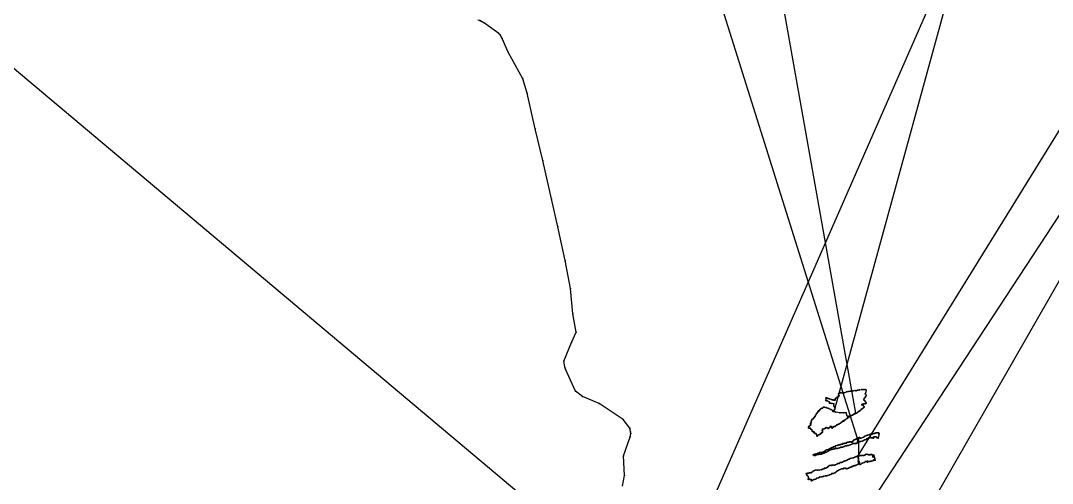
# Model space of a CAD drawing. Header units: metres. Extents: x 534009 to 558760, y 1823984 to 1869097.
# Drawn here: x 541107 to 548092, y 1831548 to 1834683 of the extents above; entities that cross this region are included whole.
import ezdxf

# ---------------------------------------------------------------- set-up
doc = ezdxf.new("R2010")
doc.units = ezdxf.units.M
doc.header["$MEASUREMENT"] = 0
doc.layers.add('Unknown_Line_Type', color=7, linetype='Continuous')
doc.layers.add('Unknown_Point_Feature', color=7, linetype='Continuous')

msp = doc.modelspace()

# ---------------------------------------------------------------- linework, layer by layer
at = {"layer": 'Unknown_Line_Type', "color": 4}
for points in [[(548737.1, 1838156.5, 377.5), (543641.5, 1826532.8, 215.5), (543640.9, 1826535.5, 212.6), (543642.7, 1826535.8, 213.1), (543653.5, 1826531.9, 216.4), (543657.6, 1826531.8, 223.6), (543659.1, 1826531.3, 227), (543659.4, 1826531.2, 232.8), (543659.1, 1826532.4, 231.3), (543658.5, 1826532.3, 230.9), (543655.5, 1826531.1, 229.4), (543660.2, 1826531.2, 228.4), (551988.3, 1839236.7, 419.3)], [(545389.6, 1836254.1, 314.5), (546770.7, 1831855.1, 380.8), (546769.6, 1831851.8, 382.3), (546764, 1831849, 383.7), (546762.6, 1831846.9, 382.7), (546760.6, 1831845.6, 382.7), (546750, 1831843.1, 379.9), (546745.3, 1831839.1, 376), (546740.7, 1831834, 372.6), (546737.9, 1831830.5, 370.2), (546735.5, 1831829.4, 370.2), (546731.8, 1831828.1, 369.8), (546727.9, 1831828.6, 368.3), (546723.6, 1831830.1, 366.4), (546718.6, 1831829.2, 365.9), (546713.1, 1831827.6, 366.4), (546707.5, 1831827.2, 366.9), (546701.2, 1831824.6, 366.9), (546697.8, 1831822.7, 366.9), (546695.9, 1831821.8, 367.4), (546694.5, 1831820.1, 367.4), (546691.2, 1831819.9, 367.4), (546686.5, 1831820.1, 367.8), (546681.7, 1831817.8, 366.9), (546676.2, 1831818, 365), (546670.1, 1831814.5, 364.5), (546667.7, 1831813.2, 364.5), (546660.7, 1831811.8, 362.1), (546654.7, 1831811.2, 357.8), (546654.5, 1831811.3, 356.3), (546648.6, 1831809.5, 357.8), (546645.7, 1831808, 359.7), (546638.8, 1831806.9, 360.1), (546635.7, 1831805.5, 361.1), (546624.7, 1831802, 362.1), (546620.5, 1831798.4, 362.5), (546615, 1831796.8, 362.5), (546611.5, 1831796.4, 364), (546610.3, 1831796.4, 364.5), (546608.1, 1831794.4, 366.4), (546603.8, 1831790.9, 369.8), (546602, 1831791, 370.2), (546596.1, 1831788.7, 373.1), (546591.2, 1831786.8, 374.1), (546587.4, 1831784, 374.1), (546582.2, 1831781.8, 376), (546576.1, 1831778.8, 378.4), (546564.8, 1831776.2, 379.9), (546562.8, 1831775.7, 379.9), (546554.8, 1831769.3, 380.3), (546546.5, 1831763.8, 379.4), (546545.6, 1831762.9, 378.9), (546537.7, 1831759.4, 377.9), (546530.7, 1831757.4, 375.5), (546526.3, 1831757.3, 375), (546518.1, 1831757.1, 374.6), (546515.1, 1831753.5, 375), (546511.4, 1831753.3, 376.5), (546505, 1831752.6, 377.9), (546497.8, 1831748.4, 379.9), (546492.1, 1831747.9, 380.8), (546482.8, 1831745.1, 385.6), (546478.3, 1831744.4, 386.6), (546473.6, 1831742.4, 386.6), (546478.4, 1831737.9, 387.1), (546485.3, 1831737.6, 388), (546494.2, 1831741.3, 388), (546501.3, 1831744.3, 387.5), (546509.5, 1831745, 384.7), (546510, 1831745.2, 384.7), (546516.9, 1831746.2, 383.2), (546526.2, 1831745.9, 384.2), (546531.5, 1831748.4, 383.2), (546538, 1831751, 382.3), (546545.6, 1831752.9, 381.8), (546550.3, 1831754.3, 380.3), (546554.2, 1831757.4, 379.4), (546560.5, 1831759.7, 379.4), (546568.7, 1831764, 378.4), (546575.2, 1831766.5, 378.4), (546581.2, 1831769.9, 378.4), (546587.7, 1831775.4, 377), (546593.5, 1831778.8, 376), (546595.4, 1831778.6, 376), (546599.2, 1831778.2, 376), (546607.3, 1831781, 374.1), (546614.2, 1831781.6, 371.7), (546618.3, 1831782.8, 370.2), (546625.5, 1831786.5, 370.7), (546633.2, 1831784.8, 369.3), (546637.7, 1831785.4, 369.3), (546643.9, 1831787.8, 370.7), (546652, 1831790.1, 370.7), (546659.9, 1831793.1, 369.8), (546663.3, 1831794.1, 366.9), (546669.2, 1831792.9, 364), (546672.4, 1831793.8, 365.9), (546681.4, 1831798.5, 367.4), (546691.3, 1831801.7, 371.7), (546699.4, 1831803.2, 372.6), (546703.8, 1831804.3, 374.6), (546710.6, 1831806, 375.5), (546722.8, 1831808.6, 375.5), (546734.5, 1831813.8, 377.5), (546743.7, 1831817.6, 377), (546748.1, 1831817.9, 377.9), (546750.4, 1831817.4, 377.5), (546754.3, 1831818.4, 380.3), (546754.9, 1831818.8, 380.3), (546757.9, 1831819.4, 380.8), (546763.3, 1831819.5, 381.3), (546768.4, 1831821.5, 383.7), (546769.8, 1831822.5, 384.2), (546772.4, 1831824.4, 385.1), (546774.9, 1831840.6, 385.6), (546776.4, 1831848.5, 384.7), (546772.7, 1831850.4, 384.2), (546774, 1831849, 383.2), (546773.7, 1831854.1, 382.3), (546779.9, 1831853.7, 380.3), (546778.7, 1831854.3, 386.1), (546780.5, 1831855.9, 389.5), (546780.7, 1831853.7, 392.8), (546774.2, 1831852.9, 382.7), (546775.6, 1831852.7, 385.1), (546777.1, 1831852.9, 387.5), (546786.5, 1831857.1, 387.5), (546787.3, 1831858.6, 389.5), (546793.6, 1831854.4, 391.4), (546794.8, 1831854.5, 390.9), (546812.5, 1831861.7, 386.1), (546822.8, 1831868, 381.3), (546834.1, 1831872.6, 378.9), (546840.4, 1831874.5, 377.9), (546853.8, 1831878.3, 377), (546855.3, 1831878.1, 375.5), (546860.4, 1831881.2, 374.6), (546872.6, 1831882.7, 368.8), (546879.4, 1831885.9, 364.5), (546887.5, 1831886.7, 360.6), (546892.8, 1831887.6, 357.8), (546896.3, 1831890.1, 356.8), (546903.7, 1831890.2, 354.9), (546908.4, 1831891.3, 353.4), (546913.9, 1831891.4, 349.1), (546917.3, 1831887.9, 343.8), (546918.6, 1831883.8, 342.9), (546916.1, 1831876.9, 341.9), (546915.9, 1831864.5, 342.4), (546912.4, 1831855.3, 342.9), (546905.9, 1831857.4, 340.4), (546900.7, 1831861.6, 339), (546896.3, 1831864.7, 339), (546891.9, 1831864.7, 342.4), (546885.3, 1831864.4, 346.7), (546881.8, 1831862.2, 351.5), (546882.1, 1831861.9, 354.4), (546880.9, 1831855.5, 356.8), (546879.4, 1831855, 356.3), (546874.8, 1831857.3, 355.8), (546871.2, 1831855.7, 356.8), (546866.7, 1831857.3, 358.7), (546860.8, 1831860.4, 362.1), (546855.1, 1831857.1, 363.5), (546848.1, 1831856.1, 365.4), (546843.5, 1831852, 367.8), (546836.4, 1831849.3, 370.2), (546830.3, 1831846.5, 373.6), (546822.9, 1831843.9, 376), (546813.4, 1831839.1, 375.5), (546803.4, 1831834.8, 377.9), (546793.6, 1831831, 380.3), (546784.9, 1831828.9, 382.7), (546782.8, 1831828, 383.2), (546774.2, 1831825.1, 384.2), (546773.9, 1831827.4, 385.1), (546774.1, 1831845.6, 388), (546777.7, 1831855.5, 388.5), (546780.2, 1831851.7, 389.5), (546780.5, 1831849.3, 389.5), (546779, 1831734.8, 386.1), (546774.8, 1831733.2, 388), (546767.9, 1831729.3, 387.1), (546764.5, 1831729.5, 388.5), (546754.8, 1831725.7, 389), (546746.4, 1831721.2, 388), (546733.2, 1831720.1, 386.6), (546722.3, 1831716.2, 385.6), (546716.3, 1831713.4, 382.7), (546714.4, 1831713.3, 382.7), (546705.6, 1831708.9, 379.4), (546698.8, 1831703.5, 378.4), (546688.7, 1831701.8, 375.5), (546681.5, 1831697.9, 375), (546670.3, 1831692.5, 371.2), (546663.9, 1831690, 368.8), (546658.4, 1831689.3, 367.4), (546647.7, 1831683.2, 372.2), (546640.6, 1831682.2, 374.1), (546633.8, 1831677.8, 376), (546623, 1831673.1, 375.5), (546617, 1831671.3, 374.1), (546608.4, 1831671.4, 372.6), (546603.2, 1831672.5, 369.8), (546599.3, 1831671.5, 366.9), (546593.9, 1831669, 365.4), (546583.6, 1831668.3, 364), (546575, 1831662.3, 365.4), (546570.3, 1831657.8, 367.4), (546563.2, 1831653.2, 371.2), (546556.6, 1831651.2, 373.6), (546549, 1831650.3, 374.6), (546544.9, 1831647.7, 375.5), (546536.7, 1831644.2, 377.5), (546530.2, 1831642.4, 378.4), (546527.5, 1831639.9, 379.4), (546513.5, 1831638, 381.3), (546499.3, 1831637.3, 380.8), (546485.5, 1831637.3, 376.5), (546476.7, 1831634.1, 375.5), (546467.7, 1831626.4, 374.6), (546457.9, 1831620.1, 373.6), (546456.3, 1831619.2, 374.1), (546447, 1831619.4, 373.6), (546441, 1831618.1, 372.6), (546435.7, 1831617.7, 369.3), (546430, 1831616.2, 365), (546426.4, 1831615.2, 364), (546426, 1831612.7, 362.5), (546429.8, 1831607.3, 362.1), (546432.5, 1831601.5, 361.1), (546437.7, 1831595, 361.6), (546440.4, 1831586.3, 357.8), (546437.9, 1831577.9, 354.9), (546442.5, 1831574.3, 355.8), (546447.7, 1831576.3, 358.2), (546455.5, 1831575.2, 360.1), (546458.5, 1831575.6, 359.7), (546460.3, 1831566.6, 362.1), (546465.4, 1831568.3, 362.1), (546472.5, 1831571.4, 358.2), (546479.1, 1831573.8, 352.5), (546487.3, 1831577.8, 350.5), (546497, 1831582.8, 348.6), (546509.2, 1831586, 345.7), (546512.4, 1831589.1, 347.2), (546518.6, 1831592, 349.1), (546530.8, 1831592.4, 350.5), (546540.6, 1831594.9, 360.6), (546544.7, 1831596.5, 362.5), (546555.2, 1831599.3, 364), (546563.2, 1831599.4, 364), (546571.5, 1831602.3, 363), (546582.4, 1831607.3, 362.1), (546592.8, 1831609.4, 360.6), (546599.1, 1831615.2, 357.3), (546605, 1831615.3, 353.4), (546608.5, 1831614.2, 351), (546618.4, 1831619.5, 349.6), (546624.7, 1831622, 348.1), (546630.3, 1831628, 348.6), (546637.4, 1831633.8, 349.6), (546648.9, 1831639.2, 348.1), (546655.1, 1831642.4, 346.2), (546664.5, 1831645.8, 343.8), (546673.2, 1831647.1, 343.8), (546680, 1831649.6, 350.1), (546681.2, 1831651.4, 353.4), (546689.2, 1831650.3, 354.4), (546692.6, 1831648.9, 357.3), (546700.7, 1831645.8, 360.6), (546703.8, 1831648.5, 364.5), (546706, 1831650.2, 365.4), (546710.7, 1831650.5, 368.3), (546716.7, 1831654.2, 370.7), (546721.6, 1831655.2, 371.7), (546727.4, 1831659.1, 372.6), (546732.1, 1831661.4, 374.1), (546735.4, 1831663.2, 377.5), (546739.8, 1831663.6, 380.8), (546745.7, 1831666.4, 380.3), (546749.7, 1831666.3, 380.8), (546753.6, 1831668.6, 385.1), (546759, 1831670.2, 389), (546763.7, 1831672.7, 391.4), (546771.6, 1831675.7, 392.8), (546778.2, 1831679.4, 395.2), (546781.8, 1831683.5, 396.2), (546781.1, 1831685.4, 396.2), (546778.3, 1831696.5, 394.3), (546779.3, 1831710.7, 393.8), (546778.3, 1831723.1, 394.3), (546777.5, 1831733.5, 394.3), (546777.1, 1831734.1, 394.3), (546776.6, 1831733.9, 395.7), (546776.8, 1831734.1, 394.8), (546775.4, 1831734.6, 390), (546780.9, 1831733.6, 387.5), (546780.7, 1831733.6, 386.6), (546779.7, 1831732.9, 388), (546778.2, 1831722, 388.5), (546778.7, 1831718.4, 388.5), (546778.4, 1831704.7, 389.5), (546779.8, 1831700.1, 391.4), (546780.2, 1831698, 392.4), (546783.1, 1831694.7, 393.3), (546785.8, 1831688.5, 394.8), (546785.6, 1831685.2, 395.7), (546787.8, 1831676.8, 397.6), (546790.2, 1831677.1, 397.2), (546804.5, 1831684.4, 395.2), (546816.9, 1831688.8, 393.3), (546827.4, 1831695.6, 389), (546834.6, 1831697.6, 386.1), (546840.9, 1831699.3, 382.7), (546841.4, 1831692.8, 378.9), (546845.5, 1831696.5, 378.9), (546849.1, 1831696.8, 378.4), (546852.7, 1831697.2, 376), (546855.9, 1831697.4, 372.2), (546862.5, 1831697.8, 370.7), (546864.9, 1831699.7, 368.8), (546868.6, 1831699.5, 367.4), (546876.8, 1831701.3, 363), (546880.2, 1831704.9, 359.7), (546884.3, 1831706.8, 356.8), (546887.3, 1831704.9, 356.8), (546891.9, 1831705.6, 356.3), (546889.1, 1831712.3, 353.9), (546889.9, 1831717.4, 345.7), (546887.6, 1831724.5, 341.4), (546882.7, 1831731, 340.9), (546877.7, 1831730.7, 340), (546880, 1831732.3, 342.4), (546885.3, 1831729.9, 347.2), (546879.6, 1831732.4, 353.9), (546875.8, 1831728.4, 351), (546877, 1831729.4, 352.5), (546881.8, 1831730.8, 354.9), (546883.6, 1831733, 357.8), (546885, 1831733.7, 362.5), (546886.3, 1831733.2, 363), (546884.3, 1831738.8, 355.8), (546879.2, 1831739.8, 351), (546874.7, 1831740.5, 348.6), (546873.3, 1831740.5, 348.6), (546870.5, 1831743.4, 350.1), (546865.8, 1831743.3, 351), (546862.6, 1831744, 356.3), (546858.7, 1831741.9, 362.1), (546853.6, 1831740.8, 364), (546848.7, 1831742.1, 365), (546843, 1831743.2, 366.4), (546835.1, 1831745.1, 368.8), (546826.7, 1831742.9, 371.2), (546821.9, 1831738.8, 370.7), (546815.7, 1831738, 370.7), (546808.4, 1831737.3, 372.6), (546799, 1831737.4, 373.1), (546793.2, 1831738.1, 374.1), (546787.4, 1831736.8, 376), (546781, 1831734.2, 377.9), (546777.2, 1831734.6, 381.8), (546778.2, 1831737.1, 387.5), (546779.2, 1831740, 390), (546779.4, 1831740, 390.4), (551346.3, 1839129.8, 390.9)], [(551587.3, 1838947.1, 405.8), (544612.4, 1826763.6, 290.9)], [(553226.6, 1824122.8, 425), (536326.1, 1838340.2, 207.8)], [(546034.7, 1836102.1, 309.2), (546758.7, 1832023.2, 300.1), (546688.1, 1831978.2, 377.9), (546681.2, 1831975, 377), (546680, 1831970.7, 376), (546675.2, 1831968.6, 374.1), (546672.4, 1831969.2, 373.6), (546667.8, 1831966.1, 371.7), (546663.3, 1831962, 369.8), (546658.7, 1831957, 368.3), (546649.4, 1831950.9, 365), (546646.8, 1831949, 364.5), (546645.4, 1831949.9, 363.5), (546639.4, 1831946.3, 362.1), (546636.2, 1831945.6, 361.1), (546632.5, 1831944.1, 359.2), (546625.7, 1831938, 355.8), (546618.5, 1831933.7, 352.5), (546612.7, 1831932.5, 350.1), (546609.4, 1831930.3, 348.6), (546607.6, 1831928.5, 348.1), (546600.4, 1831923.4, 346.2), (546597.4, 1831926, 345.2), (546596, 1831934.4, 345.7), (546587.9, 1831932.8, 343.3), (546580.6, 1831924.3, 340.4), (546573.7, 1831919.5, 338), (546571.1, 1831922.8, 339.5), (546567.4, 1831924.1, 340.4), (546566.5, 1831924.6, 340.4), (546561.4, 1831925.8, 339.5), (546557.2, 1831925.6, 338), (546556.4, 1831921.5, 335.2), (546551.6, 1831921.1, 333.2), (546546.9, 1831918.4, 332.8), (546545.2, 1831918, 332.8), (546536.6, 1831914.6, 332.8), (546534.6, 1831911.4, 332.8), (546533.9, 1831906.7, 331.3), (546534.8, 1831906.2, 329.9), (546534.6, 1831899.9, 332.3), (546536.2, 1831895.8, 335.6), (546528.9, 1831890.7, 334.7), (546528.2, 1831889.4, 335.2), (546524.4, 1831886.5, 333.7), (546519.4, 1831882.7, 331.8), (546515.5, 1831879.1, 333.7), (546510.4, 1831877, 336.1), (546502.2, 1831871.4, 341.4), (546498.9, 1831867.1, 343.8), (546496.7, 1831869.8, 347.2), (546495.6, 1831878.6, 348.6), (546493.5, 1831883.1, 345.2), (546486.9, 1831885.3, 344.8), (546483.4, 1831888.2, 343.8), (546481.3, 1831891.9, 345.2), (546475.4, 1831893.4, 344.3), (546476.2, 1831898.1, 342.4), (546473.1, 1831899.5, 341.4), (546466.6, 1831901.2, 342.9), (546462.6, 1831910.1, 341.9), (546456.3, 1831916.3, 340.4), (546455.4, 1831920.8, 340.9), (546451.2, 1831922, 339.5), (546446.2, 1831922.1, 339), (546440.9, 1831924.8, 339), (546440.5, 1831929.3, 337.1), (546444.6, 1831936.4, 331.8), (546453.3, 1831939.3, 326.5), (546454.8, 1831944.1, 322.2), (546455.7, 1831945.4, 320.7), (546453.4, 1831951.6, 319.8), (546455.5, 1831956.5, 323.6), (546459.7, 1831959.4, 326), (546459, 1831965.5, 325.5), (546461.2, 1831974.2, 328), (546463.6, 1831977.5, 331.3), (546466.5, 1831984, 333.7), (546473.5, 1831985.2, 335.6), (546476.6, 1831992.6, 337.1), (546480.8, 1831996.9, 338), (546481, 1831997.9, 338.5), (546486.2, 1832003.6, 339.5), (546487.4, 1832008.2, 340.9), (546492.9, 1832016.3, 343.3), (546498.1, 1832022.1, 347.2), (546502.6, 1832027.3, 350.1), (546507.4, 1832034.6, 350.5), (546508.4, 1832038.8, 351), (546512.3, 1832040.1, 353.9), (546515.8, 1832043.7, 355.3), (546519.7, 1832048.3, 357.3), (546525, 1832052.5, 360.1), (546531.9, 1832056.7, 361.6), (546535.9, 1832058.6, 362.1), (546542.9, 1832065.5, 363.5), (546547.8, 1832065, 364), (546557.6, 1832062.5, 366.4), (546561.6, 1832062.2, 367.4), (546565.3, 1832061.1, 367.8), (546579.4, 1832055.9, 369.8), (546592.6, 1832049, 373.6), (546605.6, 1832041.9, 376.5), (546608.4, 1832041.2, 377.5), (546620.2, 1832051, 374.1), (546621.1, 1832060.5, 369.8), (546613.4, 1832073.6, 365.4), (546611.7, 1832086, 363.5), (546598.2, 1832090.2, 362.5), (546589.2, 1832090.6, 360.6), (546584.9, 1832091.4, 360.1), (546582.7, 1832092.7, 359.7), (546581.1, 1832100.2, 357.8), (546567.6, 1832107.9, 355.8), (546565.6, 1832108.1, 355.3), (546559.3, 1832110.3, 353.4), (546560.2, 1832121, 351), (546559.1, 1832125.5, 349.6), (546560.2, 1832128.5, 348.6), (546566, 1832127.8, 345.7), (546571.7, 1832124.3, 347.6), (546574.3, 1832124.1, 347.6), (546583.5, 1832120.2, 349.1), (546595.8, 1832116.2, 352.5), (546602.6, 1832115.3, 354.4), (546608.6, 1832114.3, 355.3), (546611.8, 1832111.8, 355.8), (546618.7, 1832111.7, 355.8), (546622.6, 1832113.7, 355.8), (546622.5, 1832119.5, 355.3), (546626.1, 1832126.2, 357.8), (546634.9, 1832131.8, 360.1), (546640.7, 1832136.2, 361.6), (546648, 1832142.1, 362.5), (546643.8, 1832155.5, 360.6), (546648.7, 1832158.1, 359.7), (546652.2, 1832163.1, 358.7), (546656.9, 1832161.6, 358.2), (546660.6, 1832162.6, 357.8), (546671.2, 1832162.5, 357.8), (546683.5, 1832161.4, 357.8), (546697.6, 1832168.9, 358.2), (546710, 1832170.2, 359.7), (546722.7, 1832172.2, 359.2), (546730.4, 1832172.8, 358.7), (546743, 1832175, 357.8), (546756.9, 1832177.5, 356.3), (546764.7, 1832175.8, 352.5), (546772, 1832179.1, 349.1), (546777.9, 1832180.2, 346.7), (546785.3, 1832181.5, 347.6), (546801, 1832184.2, 346.7), (546814.6, 1832184, 344.8), (546824.6, 1832184.8, 340), (546830.8, 1832179.9, 338), (546829.3, 1832166.6, 334.2), (546824.9, 1832154.3, 332.8), (546831.9, 1832146.8, 331.8), (546828.3, 1832137.9, 331.3), (546823.8, 1832131.2, 330.8), (546818.6, 1832123.8, 332.3), (546815.9, 1832114.2, 334.7), (546817.2, 1832112, 335.2), (546824.9, 1832104.6, 333.2), (546825.2, 1832101.9, 332.8), (546830.6, 1832090.7, 333.7), (546825.7, 1832087.3, 333.2), (546814.8, 1832086, 335.2), (546806.9, 1832084.3, 339), (546801.8, 1832082.3, 340), (546802.6, 1832079.7, 340.9), (546809.8, 1832078.7, 342.4), (546816.1, 1832069.8, 343.8), (546817.3, 1832066.4, 343.3), (546812.7, 1832059.7, 344.3), (546805.4, 1832054.2, 345.7), (546799.7, 1832050.1, 348.6), (546793.4, 1832044.5, 351.5), (546787.9, 1832040.6, 355.3), (546784, 1832036.6, 359.2), (546778.1, 1832032.5, 362.1), (546772, 1832028.4, 365.4), (546766.3, 1832023.9, 368.3), (546759.6, 1832021.4, 370.7), (546753.9, 1832019.1, 375), (546746.3, 1832014.2, 377.9), (546738.1, 1832010.9, 378.9), (546728.2, 1832008.3, 379.4), (546716.7, 1832003.9, 377.5), (546715.5, 1832002.2, 377.5), (546707.8, 1831991.6, 380.3), (546705.3, 1831991.3, 382.7), (546705.8, 1831989.8, 383.2), (546708.3, 1831997.8, 384.2), (546706.9, 1832000.7, 384.2), (546700.2, 1832009.5, 382.7), (546695.8, 1832027.1, 380.3), (546677, 1832027, 380.3), (546652.9, 1832025.3, 380.8), (546625.9, 1832029.9, 379.4), (546607.2, 1832037.7, 377.9), (546605.9, 1832037.5, 377.9), (546607.4, 1832036.2, 378.4), (546610.6, 1832036.2, 378.4), (546612.6, 1832036.2, 377.9), (546614.9, 1832037.7, 379.4), (546616, 1832035.9, 377.9), (546615.6, 1832034.8, 379.9), (546614.5, 1832034.8, 382.3), (548277.7, 1838097.1, 378.4)], [(545181, 1831530.1, 218.8), (545195.3, 1831600.7, 218.8), (545189.5, 1831734.8, 219.8), (545234.2, 1831863.4, 222.2), (545237.1, 1831886.7, 223.2), (545236.6, 1831898.4, 223.6), (545234.3, 1831910.1, 224.1), (545230.8, 1831921.6, 224.6), (545187.1, 1831980.4, 225.6), (545023.2, 1832088.8, 227), (544910.2, 1832136.2, 228), (544862.4, 1832173.9, 228.4), (544795.4, 1832322.2, 229.4), (544790.8, 1832335.7, 229.4), (544785.1, 1832375.1, 229.4), (544836.9, 1832502.4, 228.9), (544868.6, 1832571.5, 228.9), (544845.3, 1832695.6, 227.5), (544830, 1832868.8, 228.4), (544792.3, 1833058.5, 228.4), (544742.8, 1833286.8, 226.1), (544699.8, 1833476.6, 228), (544641.2, 1833736.4, 228.9), (544591.2, 1833949.9, 228.9), (544535.3, 1834191.7, 230.9), (544506.6, 1834288.7, 231.3), (544406.8, 1834469, 234.2), (544367.8, 1834561.5, 235.7), (544353.4, 1834586.3, 236.1), (544344, 1834595.7, 236.6), (544239.9, 1834669.9, 236.6), (544227.9, 1834676.7, 236.6), (544215.2, 1834682.6, 236.6), (544202.8, 1834686.3, 237.1)]]:
    msp.add_polyline3d(points, dxfattribs=at)
at = {"layer": 'Unknown_Point_Feature'}
for p in [(544215.2, 1834682.6, 236.6), (544227.9, 1834676.7, 236.6), (544239.9, 1834669.9, 236.6), (544344, 1834595.7, 236.6), (544353.4, 1834586.3, 236.1), (544367.8, 1834561.5, 235.7), (544406.8, 1834469, 234.2), (544506.6, 1834288.7, 231.3), (544535.3, 1834191.7, 230.9), (544591.2, 1833949.9, 228.9), (544641.2, 1833736.4, 228.9), (544699.8, 1833476.6, 228), (544742.8, 1833286.8, 226.1), (544792.3, 1833058.5, 228.4), (544830, 1832868.8, 228.4), (544845.3, 1832695.6, 227.5), (544868.6, 1832571.5, 228.9), (544836.9, 1832502.4, 228.9), (544785.1, 1832375.1, 229.4), (544790.8, 1832335.7, 229.4), (544795.4, 1832322.2, 229.4), (544862.4, 1832173.9, 228.4), (546643.8, 1832155.5, 360.6), (546648, 1832142.1, 362.5), (546648.7, 1832158.1, 359.7), (546652.2, 1832163.1, 358.7), (546656.9, 1832161.6, 358.2), (546660.6, 1832162.6, 357.8), (546671.2, 1832162.5, 357.8), (546683.5, 1832161.4, 357.8), (546697.6, 1832168.9, 358.2), (546710, 1832170.2, 359.7), (546722.7, 1832172.2, 359.2), (546730.4, 1832172.8, 358.7), (546743, 1832175, 357.8), (546756.9, 1832177.5, 356.3), (546764.7, 1832175.8, 352.5), (546772, 1832179.1, 349.1), (546777.9, 1832180.2, 346.7), (546785.3, 1832181.5, 347.6), (546801, 1832184.2, 346.7), (546814.6, 1832184, 344.8), (546824.6, 1832184.8, 340), (546824.9, 1832154.3, 332.8), (546828.3, 1832137.9, 331.3), (546829.3, 1832166.6, 334.2), (546830.8, 1832179.9, 338), (546831.9, 1832146.8, 331.8), (544910.2, 1832136.2, 228), (545023.2, 1832088.8, 227), (546559.1, 1832125.5, 349.6), (546559.3, 1832110.3, 353.4), (546560.2, 1832128.5, 348.6), (546560.2, 1832121, 351), (546565.6, 1832108.1, 355.3), (546566, 1832127.8, 345.7), (546567.6, 1832107.9, 355.8), (546571.7, 1832124.3, 347.6), (546574.3, 1832124.1, 347.6), (546581.1, 1832100.2, 357.8), (546582.7, 1832092.7, 359.7), (546583.5, 1832120.2, 349.1), (546584.9, 1832091.4, 360.1), (546589.2, 1832090.6, 360.6), (546595.8, 1832116.2, 352.5), (546598.2, 1832090.2, 362.5), (546602.6, 1832115.3, 354.4), (546608.6, 1832114.3, 355.3), (546611.7, 1832086, 363.5), (546611.8, 1832111.8, 355.8), (546613.4, 1832073.6, 365.4), (546618.7, 1832111.7, 355.8), (546622.5, 1832119.5, 355.3), (546622.6, 1832113.7, 355.8), (546626.1, 1832126.2, 357.8), (546634.9, 1832131.8, 360.1), (546640.7, 1832136.2, 361.6), (546801.8, 1832082.3, 340), (546802.6, 1832079.7, 340.9), (546806.9, 1832084.3, 339), (546809.8, 1832078.7, 342.4), (546814.8, 1832086, 335.2), (546815.9, 1832114.2, 334.7), (546816.1, 1832069.8, 343.8), (546817.2, 1832112, 335.2), (546818.6, 1832123.8, 332.3), (546823.8, 1832131.2, 330.8), (546824.9, 1832104.6, 333.2), (546825.2, 1832101.9, 332.8), (546825.7, 1832087.3, 333.2), (546830.6, 1832090.7, 333.7), (546480.8, 1831996.9, 338), (546481, 1831997.9, 338.5), (546486.2, 1832003.6, 339.5), (546487.4, 1832008.2, 340.9), (546492.9, 1832016.3, 343.3), (546498.1, 1832022.1, 347.2), (546502.6, 1832027.3, 350.1), (546507.4, 1832034.6, 350.5), (546508.4, 1832038.8, 351), (546512.3, 1832040.1, 353.9), (546515.8, 1832043.7, 355.3), (546519.7, 1832048.3, 357.3), (546525, 1832052.5, 360.1), (546531.9, 1832056.7, 361.6), (546535.9, 1832058.6, 362.1), (546542.9, 1832065.5, 363.5), (546547.8, 1832065, 364), (546557.6, 1832062.5, 366.4), (546561.6, 1832062.2, 367.4), (546565.3, 1832061.1, 367.8), (546579.4, 1832055.9, 369.8), (546592.6, 1832049, 373.6), (546605.6, 1832041.9, 376.5), (546605.9, 1832037.5, 377.9), (546607.2, 1832037.7, 377.9), (546607.4, 1832036.2, 378.4), (546608.4, 1832041.2, 377.5), (546610.6, 1832036.2, 378.4), (546612.6, 1832036.2, 377.9), (546614.5, 1832034.8, 382.3), (546614.9, 1832037.7, 379.4), (546615.6, 1832034.8, 379.9), (546616, 1832035.9, 377.9), (546620.2, 1832051, 374.1), (546621.1, 1832060.5, 369.8), (546625.9, 1832029.9, 379.4), (546652.9, 1832025.3, 380.8), (546677, 1832027, 380.3), (546695.8, 1832027.1, 380.3), (546700.2, 1832009.5, 382.7), (546706.9, 1832000.7, 384.2), (546708.3, 1831997.8, 384.2), (546715.5, 1832002.2, 377.5), (546716.7, 1832003.9, 377.5), (546728.2, 1832008.3, 379.4), (546738.1, 1832010.9, 378.9), (546746.3, 1832014.2, 377.9), (546753.9, 1832019.1, 375), (546758.7, 1832023.2, 300.1), (546759.6, 1832021.4, 370.7), (546766.3, 1832023.9, 368.3), (546772, 1832028.4, 365.4), (546778.1, 1832032.5, 362.1), (546784, 1832036.6, 359.2), (546787.9, 1832040.6, 355.3), (546793.4, 1832044.5, 351.5), (546799.7, 1832050.1, 348.6), (546805.4, 1832054.2, 345.7), (546812.7, 1832059.7, 344.3), (546817.3, 1832066.4, 343.3), (545187.1, 1831980.4, 225.6), (546440.5, 1831929.3, 337.1), (546444.6, 1831936.4, 331.8), (546453.3, 1831939.3, 326.5), (546453.4, 1831951.6, 319.8), (546454.8, 1831944.1, 322.2), (546455.5, 1831956.5, 323.6), (546455.7, 1831945.4, 320.7), (546459, 1831965.5, 325.5), (546459.7, 1831959.4, 326), (546461.2, 1831974.2, 328), (546463.6, 1831977.5, 331.3), (546466.5, 1831984, 333.7), (546473.5, 1831985.2, 335.6), (546476.6, 1831992.6, 337.1), (546587.9, 1831932.8, 343.3), (546596, 1831934.4, 345.7), (546607.6, 1831928.5, 348.1), (546609.4, 1831930.3, 348.6), (546612.7, 1831932.5, 350.1), (546618.5, 1831933.7, 352.5), (546625.7, 1831938, 355.8), (546632.5, 1831944.1, 359.2), (546636.2, 1831945.6, 361.1), (546639.4, 1831946.3, 362.1), (546645.4, 1831949.9, 363.5), (546646.8, 1831949, 364.5), (546649.4, 1831950.9, 365), (546658.7, 1831957, 368.3), (546663.3, 1831962, 369.8), (546667.8, 1831966.1, 371.7), (546672.4, 1831969.2, 373.6), (546675.2, 1831968.6, 374.1), (546680, 1831970.7, 376), (546681.2, 1831975, 377), (546688.1, 1831978.2, 377.9), (546705.3, 1831991.3, 382.7), (546705.8, 1831989.8, 383.2), (546707.8, 1831991.6, 380.3), (545230.8, 1831921.6, 224.6), (545234.2, 1831863.4, 222.2), (545234.3, 1831910.1, 224.1), (545236.6, 1831898.4, 223.6), (545237.1, 1831886.7, 223.2), (546440.9, 1831924.8, 339), (546446.2, 1831922.1, 339), (546451.2, 1831922, 339.5), (546455.4, 1831920.8, 340.9), (546456.3, 1831916.3, 340.4), (546462.6, 1831910.1, 341.9), (546466.6, 1831901.2, 342.9), (546473.1, 1831899.5, 341.4), (546475.4, 1831893.4, 344.3), (546476.2, 1831898.1, 342.4), (546481.3, 1831891.9, 345.2), (546483.4, 1831888.2, 343.8), (546486.9, 1831885.3, 344.8), (546493.5, 1831883.1, 345.2), (546495.6, 1831878.6, 348.6), (546496.7, 1831869.8, 347.2), (546498.9, 1831867.1, 343.8), (546502.2, 1831871.4, 341.4), (546510.4, 1831877, 336.1), (546515.5, 1831879.1, 333.7), (546519.4, 1831882.7, 331.8), (546524.4, 1831886.5, 333.7), (546528.2, 1831889.4, 335.2), (546528.9, 1831890.7, 334.7), (546533.9, 1831906.7, 331.3), (546534.6, 1831911.4, 332.8), (546534.6, 1831899.9, 332.3), (546534.8, 1831906.2, 329.9), (546536.2, 1831895.8, 335.6), (546536.6, 1831914.6, 332.8), (546545.2, 1831918, 332.8), (546546.9, 1831918.4, 332.8), (546551.6, 1831921.1, 333.2), (546556.4, 1831921.5, 335.2), (546557.2, 1831925.6, 338), (546561.4, 1831925.8, 339.5), (546566.5, 1831924.6, 340.4), (546567.4, 1831924.1, 340.4), (546571.1, 1831922.8, 339.5), (546573.7, 1831919.5, 338), (546580.6, 1831924.3, 340.4), (546597.4, 1831926, 345.2), (546600.4, 1831923.4, 346.2), (546787.3, 1831858.6, 389.5), (546812.5, 1831861.7, 386.1), (546822.8, 1831868, 381.3), (546834.1, 1831872.6, 378.9), (546840.4, 1831874.5, 377.9), (546853.8, 1831878.3, 377), (546855.3, 1831878.1, 375.5), (546860.4, 1831881.2, 374.6), (546860.8, 1831860.4, 362.1), (546866.7, 1831857.3, 358.7), (546872.6, 1831882.7, 368.8), (546874.8, 1831857.3, 355.8), (546879.4, 1831885.9, 364.5), (546881.8, 1831862.2, 351.5), (546882.1, 1831861.9, 354.4), (546885.3, 1831864.4, 346.7), (546887.5, 1831886.7, 360.6), (546891.9, 1831864.7, 342.4), (546892.8, 1831887.6, 357.8), (546896.3, 1831890.1, 356.8), (546896.3, 1831864.7, 339), (546900.7, 1831861.6, 339), (546903.7, 1831890.2, 354.9), (546905.9, 1831857.4, 340.4), (546908.4, 1831891.3, 353.4), (546913.9, 1831891.4, 349.1), (546915.9, 1831864.5, 342.4), (546916.1, 1831876.9, 341.9), (546917.3, 1831887.9, 343.8), (546918.6, 1831883.8, 342.9), (546596.1, 1831788.7, 373.1), (546602, 1831791, 370.2), (546603.8, 1831790.9, 369.8), (546608.1, 1831794.4, 366.4), (546610.3, 1831796.4, 364.5), (546611.5, 1831796.4, 364), (546615, 1831796.8, 362.5), (546620.5, 1831798.4, 362.5), (546624.7, 1831802, 362.1), (546635.7, 1831805.5, 361.1), (546638.8, 1831806.9, 360.1), (546643.9, 1831787.8, 370.7), (546645.7, 1831808, 359.7), (546648.6, 1831809.5, 357.8), (546652, 1831790.1, 370.7), (546654.5, 1831811.3, 356.3), (546654.7, 1831811.2, 357.8), (546659.9, 1831793.1, 369.8), (546660.7, 1831811.8, 362.1), (546663.3, 1831794.1, 366.9), (546667.7, 1831813.2, 364.5), (546669.2, 1831792.9, 364), (546670.1, 1831814.5, 364.5), (546672.4, 1831793.8, 365.9), (546676.2, 1831818, 365), (546681.4, 1831798.5, 367.4), (546681.7, 1831817.8, 366.9), (546686.5, 1831820.1, 367.8), (546691.2, 1831819.9, 367.4), (546691.3, 1831801.7, 371.7), (546694.5, 1831820.1, 367.4), (546695.9, 1831821.8, 367.4), (546697.8, 1831822.7, 366.9), (546699.4, 1831803.2, 372.6), (546701.2, 1831824.6, 366.9), (546703.8, 1831804.3, 374.6), (546707.5, 1831827.2, 366.9), (546710.6, 1831806, 375.5), (546713.1, 1831827.6, 366.4), (546718.6, 1831829.2, 365.9), (546722.8, 1831808.6, 375.5), (546723.6, 1831830.1, 366.4), (546727.9, 1831828.6, 368.3), (546731.8, 1831828.1, 369.8), (546734.5, 1831813.8, 377.5), (546735.5, 1831829.4, 370.2), (546737.9, 1831830.5, 370.2), (546740.7, 1831834, 372.6), (546743.7, 1831817.6, 377), (546745.3, 1831839.1, 376), (546748.1, 1831817.9, 377.9), (546750, 1831843.1, 379.9), (546750.4, 1831817.4, 377.5), (546754.3, 1831818.4, 380.3), (546754.9, 1831818.8, 380.3), (546757.9, 1831819.4, 380.8), (546760.6, 1831845.6, 382.7), (546762.6, 1831846.9, 382.7), (546763.3, 1831819.5, 381.3), (546764, 1831849, 383.7), (546768.4, 1831821.5, 383.7), (546769.6, 1831851.8, 382.3), (546769.8, 1831822.5, 384.2), (546770.7, 1831855.1, 380.8), (546772.4, 1831824.4, 385.1), (546772.7, 1831850.4, 384.2), (546773.7, 1831854.1, 382.3), (546773.9, 1831827.4, 385.1), (546774, 1831849, 383.2), (546774.1, 1831845.6, 388), (546774.2, 1831852.9, 382.7), (546774.2, 1831825.1, 384.2), (546774.9, 1831840.6, 385.6), (546775.6, 1831852.7, 385.1), (546776.4, 1831848.5, 384.7), (546777.1, 1831852.9, 387.5), (546777.7, 1831855.5, 388.5), (546778.7, 1831854.3, 386.1), (546779.9, 1831853.7, 380.3), (546780.2, 1831851.7, 389.5), (546780.5, 1831855.9, 389.5), (546780.5, 1831849.3, 389.5), (546780.7, 1831853.7, 392.8), (546782.8, 1831828, 383.2), (546784.9, 1831828.9, 382.7), (546786.5, 1831857.1, 387.5), (546793.6, 1831854.4, 391.4), (546793.6, 1831831, 380.3), (546794.8, 1831854.5, 390.9), (546803.4, 1831834.8, 377.9), (546813.4, 1831839.1, 375.5), (546822.9, 1831843.9, 376), (546830.3, 1831846.5, 373.6), (546836.4, 1831849.3, 370.2), (546843.5, 1831852, 367.8), (546848.1, 1831856.1, 365.4), (546855.1, 1831857.1, 363.5), (546871.2, 1831855.7, 356.8), (546879.4, 1831855, 356.3), (546880.9, 1831855.5, 356.8), (546912.4, 1831855.3, 342.9), (545189.5, 1831734.8, 219.8), (546473.6, 1831742.4, 386.6), (546478.3, 1831744.4, 386.6), (546478.4, 1831737.9, 387.1), (546482.8, 1831745.1, 385.6), (546485.3, 1831737.6, 388), (546492.1, 1831747.9, 380.8), (546494.2, 1831741.3, 388), (546497.8, 1831748.4, 379.9), (546501.3, 1831744.3, 387.5), (546505, 1831752.6, 377.9), (546509.5, 1831745, 384.7), (546510, 1831745.2, 384.7), (546511.4, 1831753.3, 376.5), (546515.1, 1831753.5, 375), (546516.9, 1831746.2, 383.2), (546518.1, 1831757.1, 374.6), (546526.2, 1831745.9, 384.2), (546526.3, 1831757.3, 375), (546530.7, 1831757.4, 375.5), (546531.5, 1831748.4, 383.2), (546537.7, 1831759.4, 377.9), (546538, 1831751, 382.3), (546545.6, 1831762.9, 378.9), (546545.6, 1831752.9, 381.8), (546546.5, 1831763.8, 379.4), (546550.3, 1831754.3, 380.3), (546554.2, 1831757.4, 379.4), (546554.8, 1831769.3, 380.3), (546560.5, 1831759.7, 379.4), (546562.8, 1831775.7, 379.9), (546564.8, 1831776.2, 379.9), (546568.7, 1831764, 378.4), (546575.2, 1831766.5, 378.4), (546576.1, 1831778.8, 378.4), (546581.2, 1831769.9, 378.4), (546582.2, 1831781.8, 376), (546587.4, 1831784, 374.1), (546587.7, 1831775.4, 377), (546591.2, 1831786.8, 374.1), (546593.5, 1831778.8, 376), (546595.4, 1831778.6, 376), (546599.2, 1831778.2, 376), (546607.3, 1831781, 374.1), (546614.2, 1831781.6, 371.7), (546618.3, 1831782.8, 370.2), (546625.5, 1831786.5, 370.7), (546633.2, 1831784.8, 369.3), (546637.7, 1831785.4, 369.3), (546733.2, 1831720.1, 386.6), (546746.4, 1831721.2, 388), (546754.8, 1831725.7, 389), (546764.5, 1831729.5, 388.5), (546767.9, 1831729.3, 387.1), (546774.8, 1831733.2, 388), (546775.4, 1831734.6, 390), (546776.6, 1831733.9, 395.7), (546776.8, 1831734.1, 394.8), (546777.1, 1831734.1, 394.3), (546777.2, 1831734.6, 381.8), (546777.5, 1831733.5, 394.3), (546778.2, 1831737.1, 387.5), (546778.2, 1831722, 388.5), (546778.3, 1831723.1, 394.3), (546778.7, 1831718.4, 388.5), (546779, 1831734.8, 386.1), (546779.2, 1831740, 390), (546779.4, 1831740, 390.4), (546779.7, 1831732.9, 388), (546780.7, 1831733.6, 386.6), (546780.9, 1831733.6, 387.5), (546781, 1831734.2, 377.9), (546787.4, 1831736.8, 376), (546793.2, 1831738.1, 374.1), (546799, 1831737.4, 373.1), (546808.4, 1831737.3, 372.6), (546815.7, 1831738, 370.7), (546821.9, 1831738.8, 370.7), (546826.7, 1831742.9, 371.2), (546835.1, 1831745.1, 368.8), (546843, 1831743.2, 366.4), (546848.7, 1831742.1, 365), (546853.6, 1831740.8, 364), (546858.7, 1831741.9, 362.1), (546862.6, 1831744, 356.3), (546865.8, 1831743.3, 351), (546870.5, 1831743.4, 350.1), (546873.3, 1831740.5, 348.6), (546874.7, 1831740.5, 348.6), (546875.8, 1831728.4, 351), (546877, 1831729.4, 352.5), (546877.7, 1831730.7, 340), (546879.2, 1831739.8, 351), (546879.6, 1831732.4, 353.9), (546880, 1831732.3, 342.4), (546881.8, 1831730.8, 354.9), (546882.7, 1831731, 340.9), (546883.6, 1831733, 357.8), (546884.3, 1831738.8, 355.8), (546885, 1831733.7, 362.5), (546885.3, 1831729.9, 347.2), (546886.3, 1831733.2, 363), (546887.6, 1831724.5, 341.4), (546544.9, 1831647.7, 375.5), (546549, 1831650.3, 374.6), (546556.6, 1831651.2, 373.6), (546563.2, 1831653.2, 371.2), (546570.3, 1831657.8, 367.4), (546575, 1831662.3, 365.4), (546583.6, 1831668.3, 364), (546593.9, 1831669, 365.4), (546599.3, 1831671.5, 366.9), (546603.2, 1831672.5, 369.8), (546608.4, 1831671.4, 372.6), (546617, 1831671.3, 374.1), (546623, 1831673.1, 375.5), (546633.8, 1831677.8, 376), (546640.6, 1831682.2, 374.1), (546647.7, 1831683.2, 372.2), (546658.4, 1831689.3, 367.4), (546663.9, 1831690, 368.8), (546670.3, 1831692.5, 371.2), (546680, 1831649.6, 350.1), (546681.2, 1831651.4, 353.4), (546681.5, 1831697.9, 375), (546688.7, 1831701.8, 375.5), (546689.2, 1831650.3, 354.4), (546692.6, 1831648.9, 357.3), (546698.8, 1831703.5, 378.4), (546703.8, 1831648.5, 364.5), (546705.6, 1831708.9, 379.4), (546706, 1831650.2, 365.4), (546710.7, 1831650.5, 368.3), (546714.4, 1831713.3, 382.7), (546716.3, 1831713.4, 382.7), (546716.7, 1831654.2, 370.7), (546721.6, 1831655.2, 371.7), (546722.3, 1831716.2, 385.6), (546727.4, 1831659.1, 372.6), (546732.1, 1831661.4, 374.1), (546735.4, 1831663.2, 377.5), (546739.8, 1831663.6, 380.8), (546745.7, 1831666.4, 380.3), (546749.7, 1831666.3, 380.8), (546753.6, 1831668.6, 385.1), (546759, 1831670.2, 389), (546763.7, 1831672.7, 391.4), (546771.6, 1831675.7, 392.8), (546778.2, 1831679.4, 395.2), (546778.3, 1831696.5, 394.3), (546778.4, 1831704.7, 389.5), (546779.3, 1831710.7, 393.8), (546779.8, 1831700.1, 391.4), (546780.2, 1831698, 392.4), (546781.1, 1831685.4, 396.2), (546781.8, 1831683.5, 396.2), (546783.1, 1831694.7, 393.3), (546785.6, 1831685.2, 395.7), (546785.8, 1831688.5, 394.8), (546787.8, 1831676.8, 397.6), (546790.2, 1831677.1, 397.2), (546804.5, 1831684.4, 395.2), (546816.9, 1831688.8, 393.3), (546827.4, 1831695.6, 389), (546834.6, 1831697.6, 386.1), (546840.9, 1831699.3, 382.7), (546841.4, 1831692.8, 378.9), (546845.5, 1831696.5, 378.9), (546849.1, 1831696.8, 378.4), (546852.7, 1831697.2, 376), (546855.9, 1831697.4, 372.2), (546862.5, 1831697.8, 370.7), (546864.9, 1831699.7, 368.8), (546868.6, 1831699.5, 367.4), (546876.8, 1831701.3, 363), (546880.2, 1831704.9, 359.7), (546884.3, 1831706.8, 356.8), (546887.3, 1831704.9, 356.8), (546889.1, 1831712.3, 353.9), (546889.9, 1831717.4, 345.7), (546891.9, 1831705.6, 356.3), (545195.3, 1831600.7, 218.8), (546426, 1831612.7, 362.5), (546426.4, 1831615.2, 364), (546429.8, 1831607.3, 362.1), (546430, 1831616.2, 365), (546432.5, 1831601.5, 361.1), (546435.7, 1831617.7, 369.3), (546437.7, 1831595, 361.6), (546437.9, 1831577.9, 354.9), (546440.4, 1831586.3, 357.8), (546441, 1831618.1, 372.6), (546447, 1831619.4, 373.6), (546456.3, 1831619.2, 374.1), (546457.9, 1831620.1, 373.6), (546467.7, 1831626.4, 374.6), (546476.7, 1831634.1, 375.5), (546485.5, 1831637.3, 376.5), (546487.3, 1831577.8, 350.5), (546497, 1831582.8, 348.6), (546499.3, 1831637.3, 380.8), (546509.2, 1831586, 345.7), (546512.4, 1831589.1, 347.2), (546513.5, 1831638, 381.3), (546518.6, 1831592, 349.1), (546527.5, 1831639.9, 379.4), (546530.2, 1831642.4, 378.4), (546530.8, 1831592.4, 350.5), (546536.7, 1831644.2, 377.5), (546540.6, 1831594.9, 360.6), (546544.7, 1831596.5, 362.5), (546555.2, 1831599.3, 364), (546563.2, 1831599.4, 364), (546571.5, 1831602.3, 363), (546582.4, 1831607.3, 362.1), (546592.8, 1831609.4, 360.6), (546599.1, 1831615.2, 357.3), (546605, 1831615.3, 353.4), (546608.5, 1831614.2, 351), (546618.4, 1831619.5, 349.6), (546624.7, 1831622, 348.1), (546630.3, 1831628, 348.6), (546637.4, 1831633.8, 349.6), (546648.9, 1831639.2, 348.1), (546655.1, 1831642.4, 346.2), (546664.5, 1831645.8, 343.8), (546673.2, 1831647.1, 343.8), (546700.7, 1831645.8, 360.6), (546442.5, 1831574.3, 355.8), (546447.7, 1831576.3, 358.2), (546455.5, 1831575.2, 360.1), (546458.5, 1831575.6, 359.7), (546460.3, 1831566.6, 362.1), (546465.4, 1831568.3, 362.1), (546472.5, 1831571.4, 358.2), (546479.1, 1831573.8, 352.5)]:
    msp.add_point(p, dxfattribs=at)

doc.saveas('drawing.dxf')
